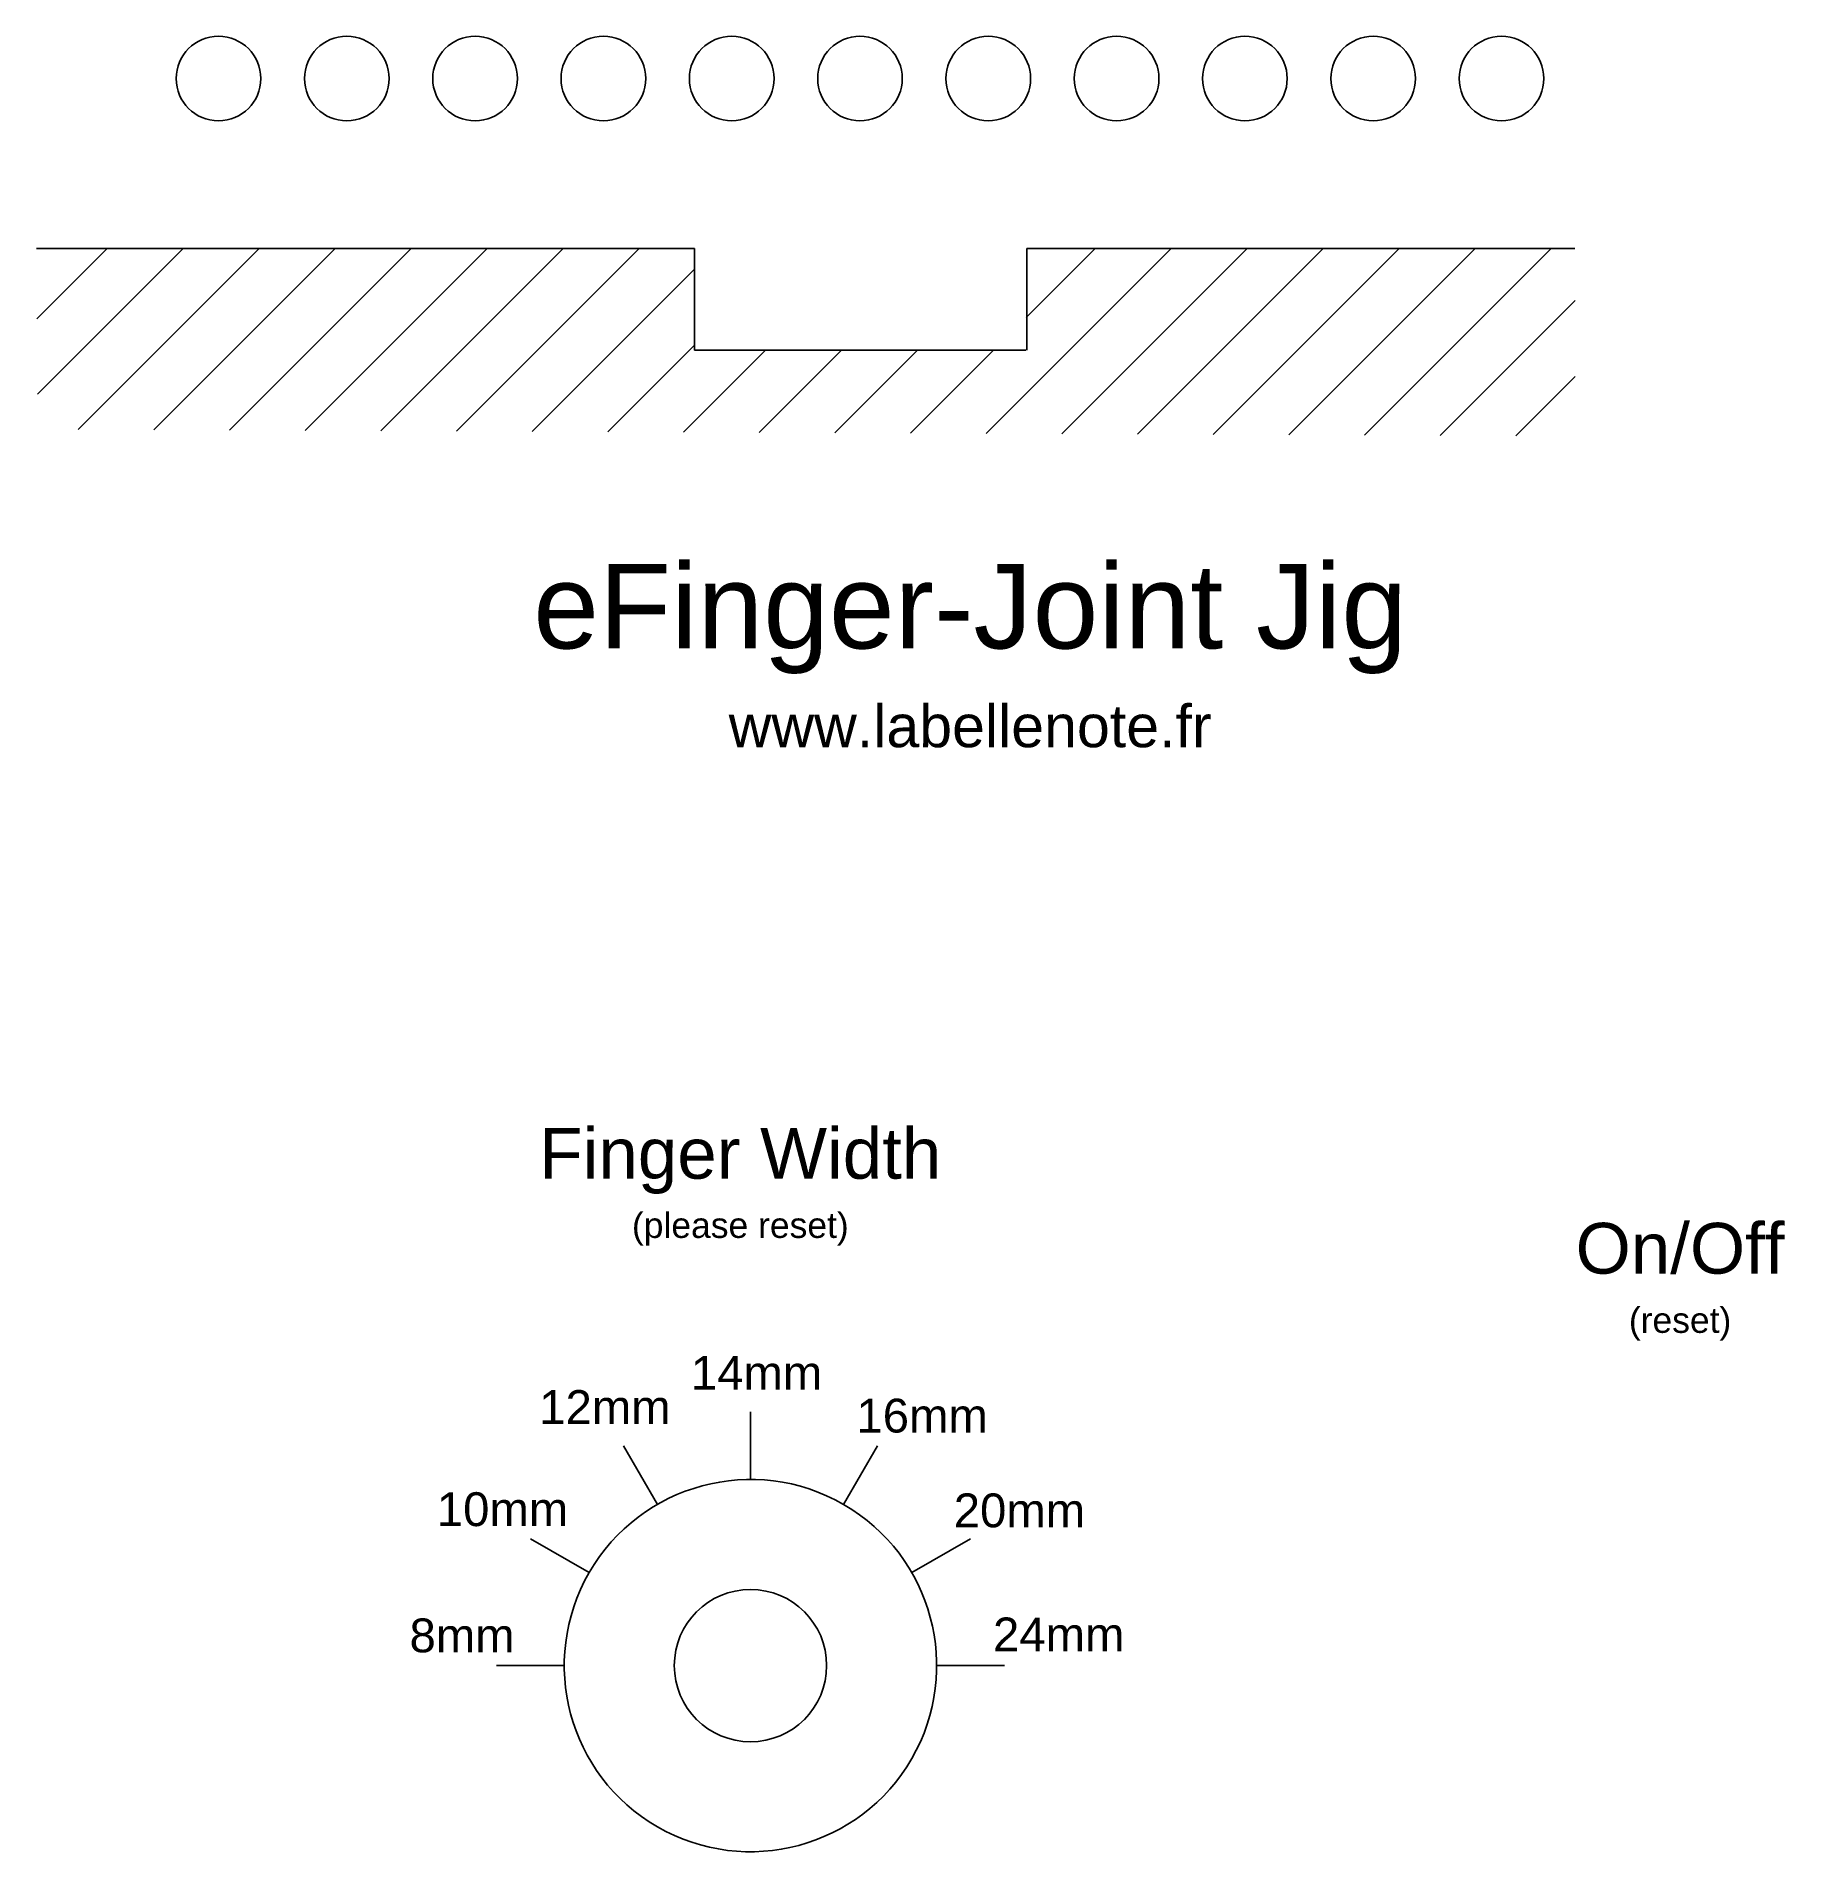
# Model space of a CAD drawing. Header units: millimetres. Extents: x 113 to 216, y -95 to 13.
import ezdxf

# ---------------------------------------------------------------- set-up
doc = ezdxf.new("R2010")
doc.units = ezdxf.units.MM
for name, color, linetype, lineweight, true_color in [('etiquette', 18, 'Continuous', 25, 0x000000), ('Led_rouges', 1, 'Continuous', 25, 0xff0000), ('Led_vertes', 96, 'Continuous', 25, 0x008000)]:
    doc.layers.add(name, color=color, linetype=linetype, lineweight=lineweight, true_color=true_color)
doc.styles.add('textstyle11', font='')
doc.styles.add('textstyle12', font='')
doc.styles.add('textstyle13', font='')
doc.styles.add('textstyle14', font='')
doc.styles.add('textstyle15', font='')
doc.styles.add('textstyle16', font='')
doc.styles.add('textstyle17', font='')
doc.styles.add('textstyle18', font='')
doc.styles.add('textstyle19', font='')
doc.styles.add('textstyle20', font='')
doc.styles.get('textstyle11').set_extended_font_data('Arial')
doc.styles.get('textstyle12').set_extended_font_data('Arial')
doc.styles.get('textstyle13').set_extended_font_data('Arial')
doc.styles.get('textstyle14').set_extended_font_data('Arial')
doc.styles.get('textstyle15').set_extended_font_data('Arial')
doc.styles.get('textstyle16').set_extended_font_data('Arial')
doc.styles.get('textstyle17').set_extended_font_data('Arial')
doc.styles.get('textstyle18').set_extended_font_data('Arial')
doc.styles.get('textstyle19').set_extended_font_data('Arial')
doc.styles.get('textstyle20').set_extended_font_data('Arial')

msp = doc.modelspace()

# ---------------------------------------------------------------- hatches: boundary and pattern name
at = {"layer": 'etiquette'}
h = msp.add_hatch(dxfattribs=at)
h.set_pattern_fill('ANSI31', color=256, style=0, pattern_type=0)
h.paths.add_polyline_path([(203.49, -11.08), (112.64, -10.68), (112.56, 0), (151.44, 0), (151.44, -6), (171.02, -6), (171.08, 0), (203.46, 0)], flags=0)

# ---------------------------------------------------------------- linework, layer by layer
for p, q in [((112.56, 0), (151.44, 0)), ((151.44, 0), (151.44, -6)), ((171.08, 0), (203.46, 0)), ((171.08, -6), (171.08, 0)), ((151.44, -6), (171.02, -6)), ((154.75, -72.75), (154.75, -68.75)), ((149.25, -74.22), (147.25, -70.76)), ((160.25, -74.22), (162.25, -70.76)), ((145.22, -78.25), (141.76, -76.25)), ((164.28, -78.25), (167.74, -76.25)), ((143.75, -83.75), (139.75, -83.75)), ((165.75, -83.75), (169.75, -83.75))]:
    msp.add_line(p, q, dxfattribs=at)
msp.add_circle((154.75, -83.75), 4.5, dxfattribs=at)
for start, end in [(60, 240), (240, 60)]:
    msp.add_arc((154.75, -83.75), 11, start, end, dxfattribs=at)
at = {"layer": 'Led_rouges'}
for centre in [(153.64, 10.05), (161.22, 10.05), (168.8, 10.05)]:
    msp.add_circle(centre, 2.5, dxfattribs=at)
at = {"layer": 'Led_vertes'}
for centre in [(123.32, 10.05), (130.9, 10.05), (138.48, 10.05), (146.06, 10.05), (176.38, 10.05), (183.96, 10.05), (191.54, 10.05), (199.12, 10.05)]:
    msp.add_circle(centre, 2.5, dxfattribs=at)

# ---------------------------------------------------------------- texts
at = {"layer": 'etiquette', "char_height": 1, "attachment_point": 5}
for s, insert, style in [('\\c0;\\H5;eFinger-Joint Jig\\H1.5;\\P\\H2.5;www.labellenote.fr', (167.73, -24.07), 'textstyle20'), ('\\c0;\\H3;Finger Width\\H2;\\P\\H1.5;(please reset)', (154.15, -55.45), 'textstyle18'), ('\\c0;\\H3;On/Off\\H1.5;\\P(reset)', (209.67, -61.06), 'textstyle19'), ('\\c0;\\H2;14mm', (155.11, -66.45), 'textstyle13'), ('\\c0;\\H2;12mm', (146.15, -68.47), 'textstyle12'), ('\\c0;\\H2;16mm', (164.89, -68.99), 'textstyle14'), ('\\c0;\\H2;10mm', (140.1, -74.52), 'textstyle11'), ('\\c0;\\H2;20mm', (170.64, -74.59), 'textstyle15'), ('\\c0;\\H2;8mm', (137.71, -81.98), 'textstyle17'), ('\\c0;\\H2;24mm', (172.96, -81.91), 'textstyle16')]:
    msp.add_mtext(s, dxfattribs=dict(at, insert=insert, style=style))

doc.saveas('drawing.dxf')
